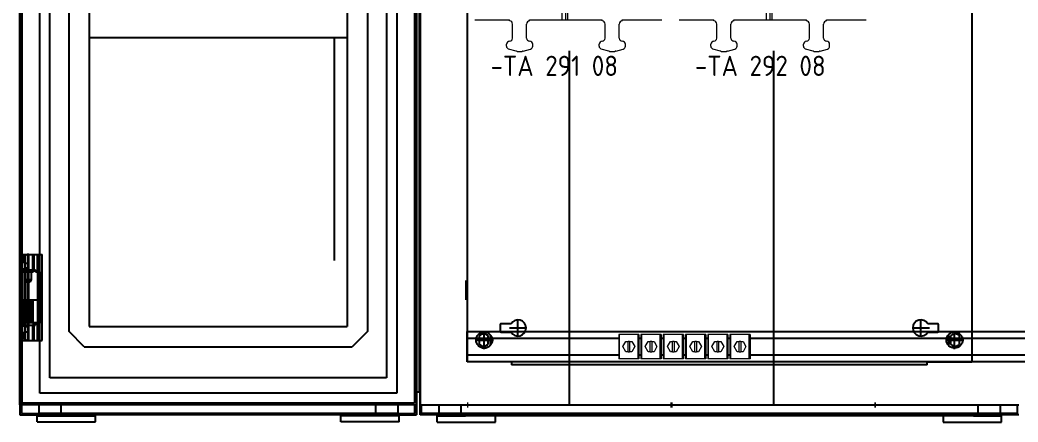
# Model space of a CAD drawing. Header units: millimetres. Extents: x 37984 to 70752, y 14140 to 37584.
# Drawn here: x 38512 to 39499, y 18760 to 19157 of the extents above; entities that cross this region are included whole.
import ezdxf
from ezdxf.enums import TextEntityAlignment as Align

# ---------------------------------------------------------------- set-up
doc = ezdxf.new("R2010")
doc.units = ezdxf.units.MM
doc.set_wipeout_variables(frame=1)
doc.layers.add('! NO PLOT !', color=7, linetype='Continuous', true_color=0xff75dd, plot=False)
doc.layers.add('000-PI-Oprema', color=30, linetype='Continuous', lineweight=5)
doc.layers.add('000-SI-Oprema', color=30, linetype='Continuous', lineweight=5)
for name, color, linetype in [('000-PI-ORMAR', 2, 'Continuous'), ('000-PI_TEXT', 7, 'Continuous'), ('004-PI-DIN Šina', 3, 'Continuous')]:
    doc.layers.add(name, color=color, linetype=linetype)
doc.styles.add('PI0', font='isocpeur.ttf', dxfattribs={"width": 0.9})

# ---------------------------------------------------------------- blocks, each defined once
blk = doc.blocks.new('8606.000_back')
at = {"layer": '! NO PLOT !'}
for p, q in [((47669.52, 36643.74), (47669.52, 36661.59)), ((48134.52, 36643.74), (48134.52, 36661.59)), ((47660.59, 36652.67), (47678.44, 36652.67)), ((48125.59, 36652.67), (48143.44, 36652.67))]:
    blk.add_line(p, q, dxfattribs=at)
at = {"layer": '000-PI-ORMAR'}
for p, q in [((47606.03, 38573.17), (47606.03, 36588.67)), ((47602.52, 38552.67), (47602.52, 36601.67)), ((47605.24, 38552.67), (47605.24, 36601.67)), ((47606.02, 36601.67), (47606.02, 38552.53)), ((47602.52, 36601.67), (47606.03, 36601.67)), ((47606.02, 36578.67), (47606.02, 36601.67)), ((47606.03, 36588.67), (48198.03, 36588.67)), ((47607.52, 36580.17), (47607.52, 36588.67)), ((47624.52, 36580.17), (47607.52, 36580.17)), ((47624.52, 36588.67), (47624.52, 36577.67)), ((48179.52, 36580.17), (47624.52, 36580.17)), ((47646.52, 36588.67), (47646.52, 36577.67)), ((48157.52, 36588.67), (48157.52, 36577.67)), ((48179.52, 36588.67), (48179.52, 36577.67)), ((48196.52, 36580.17), (48179.52, 36580.17)), ((48196.52, 36588.67), (48196.52, 36580.17)), ((47624.52, 36578.67), (47606.02, 36578.67)), ((47623.06, 36577.67), (47624.52, 36577.67)), ((47623.06, 36571.67), (47623.06, 36577.67)), ((47623.06, 36571.67), (47680.71, 36571.67)), ((48179.52, 36578.67), (47624.52, 36578.67)), ((47624.52, 36577.67), (47628.78, 36577.67)), ((47628.78, 36577.67), (47650.89, 36577.67)), ((48153.15, 36577.67), (47650.89, 36577.67)), ((47680.71, 36571.67), (47680.71, 36577.67)), ((48123.33, 36577.67), (48123.33, 36571.67)), ((48123.33, 36571.67), (48180.98, 36571.67)), ((48153.15, 36577.67), (48175.26, 36577.67)), ((48175.26, 36577.67), (48179.52, 36577.67)), ((48198.02, 36578.67), (48179.52, 36578.67)), ((48179.52, 36577.67), (48180.98, 36577.67)), ((48180.98, 36571.67), (48180.98, 36577.67))]:
    blk.add_line(p, q, dxfattribs=at)
blk = doc.blocks.new('8606.000_montažna')
at = {"layer": '! NO PLOT !'}
for p, q in [((51182.39, 38449.42), (51182.39, 36559.42)), ((50733.69, 36584.52), (50733.69, 36601.32)), ((51132.09, 36584.52), (51132.09, 36601.32)), ((50700.39, 36572.52), (50700.39, 36589.32)), ((50716.19, 36596.12), (50716.19, 36589.72)), ((50726.89, 36597.12), (50717.19, 36597.12)), ((50725.29, 36592.92), (50742.09, 36592.92)), ((51123.69, 36592.92), (51140.49, 36592.92)), ((51148.59, 36597.12), (51138.9, 36597.12)), ((51149.59, 36589.72), (51149.59, 36596.12)), ((51165.39, 36572.52), (51165.39, 36589.32)), ((50691.99, 36580.92), (50708.79, 36580.92)), ((50695.39, 36584.89), (50695.39, 36576.95)), ((50704.39, 36576.95), (50704.39, 36584.89)), ((50706.39, 36586.21), (50706.39, 36575.63)), ((50717.19, 36588.72), (50726.89, 36588.72)), ((51138.9, 36588.72), (51148.59, 36588.72)), ((51156.99, 36580.92), (51173.79, 36580.92)), ((51159.39, 36586.21), (51159.39, 36575.63)), ((51161.39, 36584.89), (51161.39, 36576.95)), ((51170.39, 36576.95), (51170.39, 36584.89))]:
    blk.add_line(p, q, dxfattribs=at)
for centre in [(50700.39, 36580.92), (51165.39, 36580.92)]:
    blk.add_circle(centre, 8, dxfattribs=at)
for centre, radius, start, end in [((50733.69, 36592.92), 8, 211.66824, 148.33176), ((51132.09, 36592.92), 8, 31.66824, 328.33176), ((50717.19, 36596.12), 1, 90, 180), ((50717.19, 36589.72), 1, 180, 270), ((51148.59, 36596.12), 1, 0, 90), ((51148.59, 36589.72), 1, 270, 0), ((50699.89, 36580.92), 6, 41.40962, 138.59038), ((51165.89, 36580.92), 6, 41.40962, 138.59038), ((50699.89, 36580.92), 6, 221.40962, 318.59038), ((51165.89, 36580.92), 6, 221.40962, 318.59038)]:
    blk.add_arc(centre, radius, start, end, dxfattribs=at)
at = {"layer": '000-PI-ORMAR'}
for p, q in [((50683.39, 38449.42), (50683.39, 36559.42)), ((50727.39, 36559.42), (50683.39, 36559.42)), ((51138.39, 36559.42), (50727.39, 36559.42)), ((50727.39, 36559.42), (50727.39, 36556.42)), ((51138.39, 36556.42), (50727.39, 36556.42)), ((51138.39, 36559.42), (51182.39, 36559.42)), ((51138.39, 36556.42), (51138.39, 36559.42))]:
    blk.add_line(p, q, dxfattribs=at)
blk = doc.blocks.new('6SL3220-3YE3X-1XXX')
blk.add_wipeout([(0, 31.9), (0, 165.4), (35.74, 165.4), (34.64, 166.78), (33.18, 167.6), (31.4, 167.91), (-3.6, 167.91), (-3.6, 169.1), (-3.53, 170.1), (-3.38, 170.1), (-3.38, 171.1), (-3.5, 171.1), (-3.5, 606.71), (2.92, 606.71), (2.92, 618.6), (26.16, 618.6), (26.6, 623.52), (27.58, 624.49), (28.9, 624.9), (163.9, 624.9), (165.22, 624.49), (166.2, 623.52), (166.64, 618.6), (189.88, 618.6), (189.88, 606.71), (196.5, 606.7), (196.5, 474.4), (194.75, 474.4), (194.5, 434.4), (196.5, 434.4), (196.5, 171.1), (196.18, 171.1), (196.18, 170.1), (196.33, 170.1), (196.4, 169.1), (196.4, 167.91), (161.4, 167.91), (159.72, 167.62), (158.17, 166.74), (157.06, 165.4), (193, 165.4), (193, 35.9), (192.76, 34.29), (192.04, 32.94), (191.99, 32.98), (190.9, 31.83), (189.54, 31.15), (188, 30.9), (148.9, 30.9), (148.9, 29.9), (147.75, 29.69), (146.78, 29.02), (146.12, 28.05), (145.9, 26.9), (145.9, 12.9), (146.12, 11.74), (146.78, 10.78), (147.73, 10.14), (148.9, 9.9), (150.07, 9.66), (151.02, 9.02), (151.69, 8.04), (151.9, 6.9), (151.9, 5.1), (151.64, 3.84), (150.92, 2.84), (149.8, 2.2), (146.1, 1.1), (142.4, 0), (141.5, -0.1), (136.4, -0.1), (135.5, 0), (128.1, 2.2), (126.98, 2.83), (126.27, 3.9), (126, 5.1), (126, 6.9), (126.23, 8.05), (126.88, 9.02), (127.88, 9.67), (130.13, 10.13), (131.12, 10.78), (131.77, 11.73), (132, 12.9), (132, 26.9), (131.76, 28.05), (131.12, 29.02), (130.13, 29.68), (129, 29.9), (129, 30.9), (57.3, 30.9), (57.3, 29.9), (56.17, 29.68), (55.18, 29.02), (54.56, 28.04), (54.3, 26.9), (54.3, 12.9), (54.54, 11.72), (55.18, 10.78), (56.19, 10.11), (57.3, 9.9), (58.5, 9.65), (59.42, 9.02), (60.05, 8.05), (60.3, 6.9), (60.3, 5.1), (60.06, 3.82), (59.27, 2.78), (58.2, 2.2), (54.5, 1.1), (50.8, 0), (49.9, -0.1), (44.8, -0.1), (43.9, 0), (40.2, 1.1), (36.5, 2.2), (35.4, 2.83), (34.66, 3.82), (34.4, 5.06), (34.4, 6.9), (34.62, 8.03), (35.28, 9.02), (36.29, 9.68), (37.4, 9.9), (38.55, 10.11), (39.52, 10.78), (40.17, 11.76), (40.4, 12.9), (40.4, 26.9), (40.17, 28.06), (39.52, 29.02), (38.55, 29.69), (37.4, 29.9), (37.4, 30.9), (3, 30.9), (1.42, 31.15)]).dxf.layer = '000-PI-Oprema'
at = {"layer": '000-PI-Oprema', "ltscale": 0.25}
for p, q in [((89.5, 30.9), (89.5, 165.4)), ((95, 30.9), (95, 165.4)), ((93, 30.9), (93, 146.9)), ((3, 30.9), (37.4, 30.9)), ((37.4, 29.9), (37.4, 30.9)), ((57.3, 30.9), (89.5, 30.9)), ((57.3, 29.9), (57.3, 30.9)), ((89.5, 30.9), (93, 30.9)), ((93, 30.9), (95, 30.9)), ((95, 30.9), (129, 30.9)), ((129, 29.9), (129, 30.9)), ((148.9, 30.9), (188, 30.9)), ((148.9, 29.9), (148.9, 30.9)), ((40.4, 12.9), (40.4, 26.9)), ((54.3, 12.9), (54.3, 26.9)), ((132, 12.9), (132, 26.9)), ((145.9, 12.9), (145.9, 26.9)), ((34.4, 5.1), (34.4, 6.9)), ((43.9, 0), (36.5, 2.2)), ((50.8, 0), (58.2, 2.2)), ((60.3, 5.1), (60.3, 6.9)), ((126, 5.1), (126, 6.9)), ((135.5, 0), (128.1, 2.2)), ((142.4, 0), (149.8, 2.2)), ((151.9, 5.1), (151.9, 6.9)), ((44.8, -0.1), (49.9, -0.1)), ((136.4, -0.1), (141.5, -0.1))]:
    blk.add_line(p, q, dxfattribs=at)
for centre, start, end in [((37.4, 26.9), 359.99977, 90.00012), ((57.3, 26.9), 89.99994, 180.00023), ((129, 26.9), 359.99977, 90), ((148.9, 26.9), 89.99997, 180.00023), ((37.4, 6.9), 90.00012, 180.00023), ((37.4, 12.9), 269.99988, 359.99977), ((57.3, 12.9), 180.00023, 270.00006), ((57.3, 6.9), 359.99977, 89.99994), ((129, 6.9), 90, 180.00023), ((129, 12.9), 270, 359.99977), ((148.9, 12.9), 180.00023, 270.00003), ((148.9, 6.9), 359.99977, 89.99997), ((37.4, 5.06), 179.27221, 252.54738), ((44.02, -3), 74.97927, 92.34033), ((50.68, -3), 87.65973, 105.02079), ((57.3, 5.06), 287.45256, 0.72779), ((129, 5.06), 179.2722, 252.54735), ((135.62, -3), 74.9793, 92.34021), ((142.28, -3), 87.65976, 105.02068), ((148.9, 5.06), 287.4526, 0.7278)]:
    blk.add_arc(centre, 3, start, end, dxfattribs=at)
blk = doc.blocks.new('SINAMICS_FSD_1mm')
at = {"layer": '! NO PLOT !', "lineweight": 70, "ltscale": 0.25}
for p, q in [((69200.6, 53650.65), (69201.6, 53650.65)), ((69401.6, 53650.65), (69402.6, 53650.65))]:
    blk.add_line(p, q, dxfattribs=at)
at = {"layer": '! NO PLOT !', "ltscale": 0.25}
blk.add_line((69201.6, 53650.65), (69401.6, 53650.65), dxfattribs=at)
at = {"layer": '000-SI-Oprema'}
blk.add_blockref('6SL3220-3YE3X-1XXX', (69205.2, 54000.1), dxfattribs=at)
at = {"layer": '! NO PLOT !', "ltscale": 0.25}
blk.add_line((69301.6, 54000.65), (69301.6, 53650.65), dxfattribs=at)
blk = doc.blocks.new('3240252_WCC_14-select__2', base_point=(55.67, 813.89))
at = {"layer": '000-PI-Oprema'}
for p, q in [((55.67, 837.89), (55.67, 813.89)), ((56.54, 837.89), (55.67, 837.89)), ((74.8, 837.89), (56.54, 837.89)), ((56.54, 813.89), (56.54, 837.89)), ((59.9, 825.89), (62.79, 830.89)), ((62.79, 830.89), (64.87, 830.89)), ((64.87, 820.89), (64.87, 830.89)), ((66.47, 830.89), (64.87, 830.89)), ((66.47, 830.89), (68.56, 830.89)), ((66.47, 830.89), (66.47, 820.89)), ((68.56, 830.89), (71.45, 825.89)), ((75.67, 837.89), (74.8, 837.89)), ((74.8, 813.89), (74.8, 837.89)), ((75.67, 837.89), (75.67, 813.89)), ((62.79, 820.89), (59.9, 825.89)), ((64.87, 820.89), (62.79, 820.89)), ((64.87, 820.89), (66.47, 820.89)), ((68.56, 820.89), (66.47, 820.89)), ((71.45, 825.89), (68.56, 820.89)), ((56.54, 813.89), (55.67, 813.89)), ((74.8, 813.89), (56.54, 813.89)), ((75.67, 813.89), (74.8, 813.89))]:
    blk.add_line(p, q, dxfattribs=at)
blk = doc.blocks.new('Drfsicht1', base_point=(65.67, 825.89))
blk.add_wipeout([(55.67, 837.89), (75.67, 837.89), (75.67, 813.89), (55.67, 813.89)])
at = {"layer": '000-PI-Oprema'}
blk.add_blockref('3240252_WCC_14-select__2', (55.67, 813.89), dxfattribs=at)
blk = doc.blocks.new('Uvodnica_ WCC14')
at = {"layer": '000-PI-Oprema'}
blk.add_blockref('Drfsicht1', (0, 0), dxfattribs=at)
blk = doc.blocks.new('*U675')
at = {"layer": '004-PI-DIN Šina', "ltscale": 0.25}
for p, q in [((0, 15), (1094.49, 15)), ((0, -15), (0, 15)), ((1094.49, 8), (0, 8)), ((0, -8), (1094.49, -8)), ((1094.49, -15), (0, -15))]:
    blk.add_line(p, q, dxfattribs=at)

msp = doc.modelspace()

# ---------------------------------------------------------------- linework, layer by layer
at = {"layer": '000-PI-ORMAR', "ltscale": 0.25}
msp.add_line((39452.934, 20709.404), (39452.934, 18819.404), dxfattribs=at)
at = {"layer": '000-PI-ORMAR'}
for p, q in [((38528.96, 18759.973), (38586.611, 18759.973)), ((38886.907, 18759.973), (38829.256, 18759.973))]:
    msp.add_line(p, q, dxfattribs=at)

# ---------------------------------------------------------------- block references
at = {"layer": '000-PI-Oprema'}
for name, p in [('8606.000_montažna', (-11729.461, -17740.014)), ('*U675', (38953.922, 18834.404))]:
    msp.add_blockref(name, p, dxfattribs=at)

# ---------------------------------------------------------------- wipeouts: each hides what was drawn before it
msp.add_wipeout([(38511.922, 20763.904), (38903.922, 20763.904), (38903.922, 18766.904), (38511.922, 18766.904)]).dxf.layer = '000-PI-ORMAR'

# ---------------------------------------------------------------- next in the draw order: linework, layer by layer
at = {"layer": '! NO PLOT !'}
for p, q in [((38903.91, 20761.473), (38903.91, 18776.973)), ((38903.91, 18776.973), (38903.91, 20761.473)), ((38531.41, 18788.473), (38531.41, 20749.973)), ((38884.41, 20749.973), (38884.41, 18788.473)), ((38541.41, 18803.473), (38541.41, 20734.973)), ((38874.41, 20734.973), (38874.41, 18803.473)), ((38903.922, 18789.973), (38903.922, 20740.835)), ((38560.41, 18849.223), (38560.41, 20689.223)), ((38580.41, 20684.223), (38580.41, 18854.223)), ((38835.41, 20684.223), (38835.41, 18854.223)), ((38855.41, 20689.223), (38855.41, 18849.223)), ((38575.41, 18834.223), (38560.41, 18849.223)), ((38580.41, 18854.223), (38835.41, 18854.223)), ((38855.41, 18849.223), (38840.41, 18834.223)), ((38575.41, 18834.223), (38840.41, 18834.223)), ((38874.41, 18803.473), (38541.41, 18803.473)), ((38884.41, 18788.473), (38531.41, 18788.473))]:
    msp.add_line(p, q, dxfattribs=at)
at = {"layer": '! NO PLOT !', "ltscale": 0.25}
for p, q in [((38835.219, 19139.574), (38580.219, 19139.574)), ((38822.546, 19139.574), (38822.546, 18919.574))]:
    msp.add_line(p, q, dxfattribs=at)
at = {"layer": '000-PI-ORMAR'}
for p, q in [((38511.91, 18776.973), (38511.91, 20761.473)), ((38511.91, 18776.973), (38511.91, 20761.473)), ((38511.922, 20761.473), (38511.922, 18776.973)), ((38513.422, 20761.473), (38513.422, 18776.973)), ((38903.91, 20761.473), (38903.91, 18776.973)), ((38513.91, 20759.473), (38513.91, 18778.973)), ((38901.91, 20759.473), (38901.91, 18778.973)), ((38903.922, 20740.904), (38903.922, 18789.904)), ((38903.922, 20740.904), (38903.922, 18789.904)), ((38906.64, 20740.904), (38906.64, 18789.904)), ((38906.64, 20740.904), (38906.64, 18789.904)), ((38907.422, 18789.904), (38907.422, 20740.766)), ((38520.017, 18896.623), (38520.017, 18926.323)), ((38514.467, 18910.473), (38514.467, 18925.473)), ((38514.467, 18925.473), (38533.909, 18925.473)), ((38516.392, 18916.973), (38516.392, 18923.473)), ((38517.039, 18923.473), (38516.392, 18923.473)), ((38516.392, 18916.973), (38520.545, 18916.973)), ((38517.034, 18848.973), (38517.034, 18916.973)), ((38517.039, 18842.473), (38517.039, 18923.473)), ((38519.798, 18840.473), (38519.798, 18925.473)), ((38520.017, 18910.473), (38520.017, 18925.473)), ((38520.545, 18840.473), (38520.545, 18925.473)), ((38524.653, 18910.473), (38524.653, 18925.473)), ((38525.567, 18925.473), (38525.567, 18910.473)), ((38529.328, 18908.473), (38529.328, 18925.473)), ((38531.221, 18840.473), (38531.221, 18925.473)), ((38531.426, 18908.473), (38531.426, 18925.473)), ((38533.909, 18840.473), (38533.909, 18925.473)), ((38514.467, 18910.473), (38527.231, 18910.473)), ((38514.917, 18907.973), (38514.917, 18910.473)), ((38525.117, 18907.973), (38514.917, 18907.973)), ((38516.31, 18853.973), (38516.31, 18911.973)), ((38520.545, 18911.973), (38516.31, 18911.973)), ((38516.744, 18853.973), (38516.744, 18911.973)), ((38517.067, 18900.484), (38517.067, 18907.973)), ((38517.463, 18853.973), (38517.463, 18911.973)), ((38522.967, 18907.973), (38522.967, 18900.484)), ((38525.117, 18910.473), (38525.117, 18907.973)), ((38527.231, 18908.473), (38527.231, 18910.473)), ((38527.231, 18908.473), (38532.155, 18908.473)), ((38529.693, 18857.473), (38529.693, 18908.473)), ((38532.155, 18857.473), (38532.155, 18908.473)), ((38522.967, 18900.484), (38517.067, 18900.484)), ((38518.517, 18897.973), (38517.067, 18900.484)), ((38521.517, 18897.973), (38518.517, 18897.973)), ((38522.967, 18900.484), (38521.517, 18897.973)), ((38530.71, 18880.473), (38513.91, 18880.473)), ((38514.111, 18880.473), (38514.111, 18857.973)), ((38514.867, 18880.473), (38514.867, 18857.973)), ((38515.87, 18857.973), (38515.87, 18880.473)), ((38515.991, 18880.473), (38515.991, 18857.973)), ((38516.747, 18880.473), (38516.747, 18857.973)), ((38517.87, 18880.473), (38517.87, 18857.973)), ((38518.231, 18880.473), (38518.231, 18857.973)), ((38518.588, 18880.473), (38518.588, 18857.973)), ((38520.731, 18880.473), (38520.731, 18857.973)), ((38521.088, 18880.473), (38521.088, 18857.973)), ((38522.76, 18880.473), (38522.76, 18857.973)), ((38524.76, 18880.473), (38524.76, 18857.973)), ((38530.71, 18880.473), (38530.71, 18857.973)), ((38517.067, 18865.461), (38518.517, 18867.973)), ((38521.517, 18867.973), (38518.517, 18867.973)), ((38520.017, 18839.623), (38520.017, 18869.323)), ((38521.517, 18867.973), (38522.967, 18865.461)), ((38530.71, 18857.973), (38513.91, 18857.973)), ((38514.917, 18855.473), (38514.917, 18857.973)), ((38517.067, 18857.973), (38517.067, 18865.461)), ((38522.967, 18865.461), (38517.067, 18865.461)), ((38522.967, 18865.461), (38522.967, 18857.973)), ((38525.117, 18857.973), (38525.117, 18855.473)), ((38527.231, 18855.473), (38527.231, 18857.473)), ((38527.231, 18857.473), (38532.155, 18857.473)), ((38529.328, 18840.473), (38529.328, 18857.473)), ((38531.426, 18840.473), (38531.426, 18857.473)), ((38514.467, 18840.473), (38514.467, 18855.473)), ((38514.467, 18855.473), (38527.231, 18855.473)), ((38520.545, 18853.973), (38516.31, 18853.973)), ((38516.392, 18848.973), (38520.545, 18848.973)), ((38516.392, 18842.473), (38516.392, 18848.973)), ((38520.017, 18840.473), (38520.017, 18855.473)), ((38524.653, 18840.473), (38524.653, 18855.473)), ((38525.567, 18855.473), (38525.567, 18840.473)), ((38514.467, 18840.473), (38533.909, 18840.473)), ((38517.039, 18842.473), (38516.392, 18842.473)), ((38903.922, 18766.973), (38903.922, 18789.973)), ((38903.922, 18789.904), (38907.434, 18789.904)), ((38903.922, 18789.904), (38907.434, 18789.904)), ((38513.91, 18778.973), (38901.91, 18778.973)), ((38903.91, 18776.973), (38511.91, 18776.973)), ((38903.91, 18776.973), (38511.91, 18776.973)), ((38511.922, 18776.973), (38511.922, 18766.973)), ((38513.422, 18776.973), (38513.422, 18768.473)), ((38513.422, 18768.473), (38530.422, 18768.473)), ((38530.422, 18776.973), (38530.422, 18765.973)), ((38885.422, 18768.473), (38530.422, 18768.473)), ((38552.422, 18776.973), (38552.422, 18765.973)), ((38863.446, 18776.973), (38863.446, 18765.973)), ((38885.422, 18768.473), (38902.422, 18768.473)), ((38885.446, 18776.973), (38885.446, 18765.973)), ((38902.422, 18768.473), (38902.422, 18776.973)), ((38903.922, 18776.973), (38903.922, 18766.973)), ((38511.922, 18766.973), (38530.422, 18766.973)), ((38528.96, 18765.973), (38530.422, 18765.973)), ((38528.96, 18759.973), (38528.96, 18765.973)), ((38885.422, 18766.973), (38530.422, 18766.973)), ((38530.422, 18765.973), (38534.679, 18765.973)), ((38534.679, 18765.973), (38586.611, 18765.973)), ((38586.611, 18759.973), (38586.611, 18766.973)), ((38828.649, 18766.973), (38587.194, 18766.973)), ((38829.256, 18759.973), (38829.256, 18766.973)), ((38881.188, 18765.973), (38829.256, 18765.973)), ((38885.446, 18765.973), (38881.188, 18765.973)), ((38885.422, 18766.973), (38903.922, 18766.973)), ((38886.907, 18765.973), (38885.446, 18765.973)), ((38886.907, 18759.973), (38886.907, 18765.973))]:
    msp.add_line(p, q, dxfattribs=at)
at = {"layer": '000-PI-ORMAR', "extrusion": (0, 0, -1)}
for centre, start_param, end_param in [((38518.323, 18923.473), 4.712389, 6.2831853), ((38518.97, 18923.473), 4.712389, 6.2831853), ((38518.323, 18842.473), 3.1415927, 4.712389), ((38518.97, 18842.473), 3.1415927, 4.712389)]:
    msp.add_ellipse(centre, major_axis=(0, 2), ratio=0.9659258, start_param=start_param, end_param=end_param, dxfattribs=at)

# ---------------------------------------------------------------- next in the draw order: block references
at = {"layer": '000-SI-Oprema'}
msp.add_blockref('SINAMICS_FSD_1mm', (-30246.678, -34873.746), dxfattribs=at)

# ---------------------------------------------------------------- next in the draw order: linework, layer by layer
at = {"layer": '! NO PLOT !'}
for p, q in [((38997.413, 18857.104), (38987.722, 18857.104)), ((39004.222, 18844.504), (39004.222, 18861.304)), ((38970.922, 18831.979), (38970.922, 18849.829)), ((38970.922, 18832.504), (38970.922, 18849.304)), ((38986.722, 18856.104), (38986.722, 18849.704)), ((38987.722, 18848.704), (38997.413, 18848.704)), ((38995.822, 18852.904), (39012.622, 18852.904)), ((38961.997, 18840.904), (38979.847, 18840.904)), ((38962.522, 18840.904), (38979.322, 18840.904)), ((38965.922, 18844.872), (38965.922, 18836.935)), ((38974.922, 18836.935), (38974.922, 18844.872)), ((38976.922, 18846.195), (38976.922, 18835.612))]:
    msp.add_line(p, q, dxfattribs=at)
msp.add_circle((38970.922, 18840.904), 8, dxfattribs=at)
for centre, radius, start, end in [((38987.722, 18856.104), 1, 90, 180), ((39004.222, 18852.904), 8, 211.668243, 148.331757), ((38987.722, 18849.704), 1, 180, 270), ((38970.422, 18840.904), 6, 41.409622, 138.590378), ((38970.422, 18840.904), 6, 221.409622, 318.590378)]:
    msp.add_arc(centre, radius, start, end, dxfattribs=at)
at = {"ltscale": 0.25}
msp.add_line((38952.934, 18880.604), (38952.934, 18899.648), dxfattribs=at)

# ---------------------------------------------------------------- next in the draw order: block references
at = {"layer": '000-SI-Oprema'}
msp.add_blockref('SINAMICS_FSD_1mm', (-30044.678, -34873.746), dxfattribs=at)

# ---------------------------------------------------------------- next in the draw order: texts
at = {"layer": '000-PI_TEXT', "style": 'PI0', "width": 0.9}
msp.add_text('-TA 291 08', height=20, dxfattribs=at).set_placement((38977.149, 19095.913), align=Align.BOTTOM_LEFT)

# ---------------------------------------------------------------- next in the draw order: block references
at = {"layer": '000-PI-ORMAR'}
msp.add_blockref('8606.000_back', (-8698.583, -17811.766), dxfattribs=at)

# ---------------------------------------------------------------- next in the draw order: texts
at = {"layer": '000-PI_TEXT', "style": 'PI0', "width": 0.9}
msp.add_text('-TA 292 08', height=20, dxfattribs=at).set_placement((39179.149, 19095.913), align=Align.BOTTOM_LEFT)

# ---------------------------------------------------------------- next in the draw order: block references
at = {"layer": '000-PI-Oprema'}
msp.add_blockref('Drfsicht1', (39223.871, 18834.404), dxfattribs=at)

# ---------------------------------------------------------------- next in the draw order: block references
msp.add_blockref('Drfsicht1', (39201.871, 18834.404), dxfattribs=at)

# ---------------------------------------------------------------- next in the draw order: block references
msp.add_blockref('Drfsicht1', (39179.871, 18834.404), dxfattribs=at)

# ---------------------------------------------------------------- next in the draw order: block references
msp.add_blockref('Drfsicht1', (39157.871, 18834.404), dxfattribs=at)

# ---------------------------------------------------------------- next in the draw order: block references
msp.add_blockref('Drfsicht1', (39135.871, 18834.404), dxfattribs=at)

# ---------------------------------------------------------------- next in the draw order: block references
msp.add_blockref('Uvodnica_ WCC14', (39113.871, 18834.404), dxfattribs=at)

doc.saveas('drawing.dxf')
